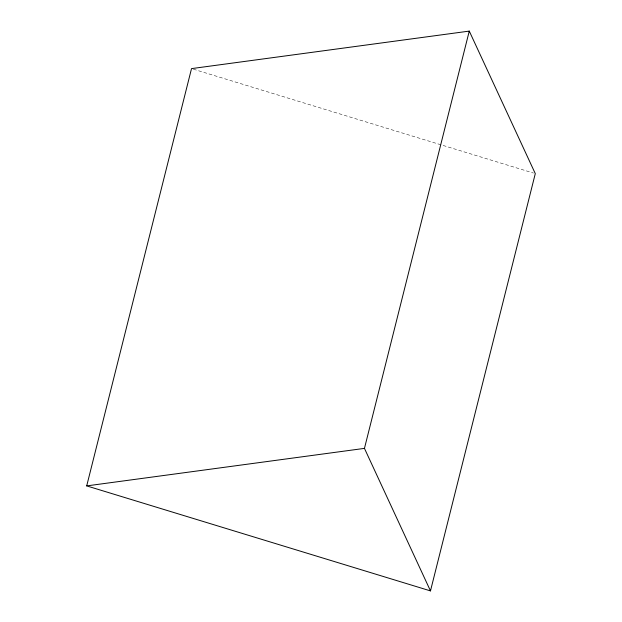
<?xml version="1.0" encoding="UTF-8"?>
<svg xmlns="http://www.w3.org/2000/svg" width="622" height="622" viewBox="0 0 622 622"><rect width="100%" height="100%" fill="white"/><g stroke="black" fill="none" stroke-linecap="round" stroke-linejoin="round"><path stroke-width="0.47" stroke-dasharray="3.11 2.33" d="M193.38 69.182L533.435 173.048"/><path stroke-width="0.93" d="M86.707 485.899L191.522 68.614L469.268 31.1L535.293 173.616L430.478 590.9L86.707 485.899L364.453 448.384L469.268 31.1M364.453 448.384L430.478 590.9"/></g></svg>
